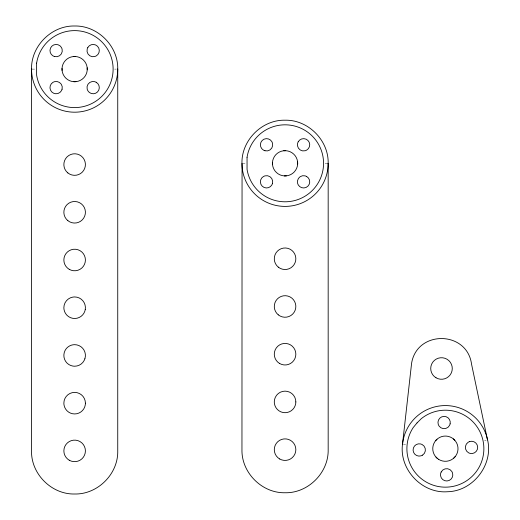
<?xml version="1.0" encoding="UTF-8"?>
<svg xmlns="http://www.w3.org/2000/svg" width="520" height="520" viewBox="0 0 520 520"><rect width="100%" height="100%" fill="white"/><g stroke="black" fill="none" stroke-linecap="round" stroke-linejoin="round"><path stroke-width="0.39" stroke-dasharray="2.6 1.95" d="M484.569 440.525L486.076 440.206M32.298 69.108L34.613 69.108M114.66 69.108L116.201 69.108M242.73 163.306L245.037 163.306M325.091 163.306L327.269 163.306M403.299 444.093L405.594 444.347"/><path stroke-width="0.78" d="M435.591 440.713L436.963 439.276M453.804 458.081L455.175 456.651M487.481 439.907L471.543 364.137C467.084 330.486 416.916 329.836 411.587 363.356L402.532 444.002C398.99 469.326 421.98 493.747 447.466 491.738C473.031 491.276 493.558 464.75 487.584 439.887A43.108 43.108 0 0 0 482.8 427.278L481.007 424.404A43.108 43.108 0 0 0 407.582 427.96L406.075 430.989A43.108 43.108 0 0 0 402.532 444.002L402.636 444.015M73.333 56.55L75.316 56.498M73.957 81.712L75.939 81.659M283.764 150.748L285.74 150.696M284.382 175.91L286.364 175.858M31.941 69.108L31.532 69.108L31.532 450.892C30.979 473.928 51.604 494.553 74.639 494C97.676 494.553 118.3 473.928 117.741 450.892L117.741 69.108C118.3 46.072 97.676 25.448 74.639 26C51.604 25.448 30.979 46.072 31.532 69.108A43.108 43.108 0 0 0 33.644 82.427L34.814 85.599A43.108 43.108 0 0 0 114.459 85.599L115.635 82.427A43.108 43.108 0 0 0 117.741 69.108L117.331 69.108M242.06 163.306L241.956 449.644C241.404 472.68 262.028 493.304 285.064 492.752C308.1 493.304 328.725 472.68 328.172 449.644L328.172 163.306C328.725 140.27 308.1 119.645 285.064 120.198C262.028 119.645 241.404 140.27 241.956 163.306A43.108 43.108 0 0 0 244.069 176.625L245.239 179.797A43.108 43.108 0 0 0 324.889 179.797L326.06 176.625A43.108 43.108 0 0 0 328.172 163.306L327.756 163.306M453.349 438.893L454.786 440.258M435.981 457.106L437.411 458.471M297.622 162.006L297.668 163.982A12.623 12.623 0 0 1 278.174 173.881A12.623 12.623 0 0 1 279.351 152.048A12.623 12.623 0 0 1 297.668 163.982M272.461 162.624L272.506 164.606M87.191 67.802L87.243 69.784A12.623 12.623 0 0 1 67.743 79.684A12.623 12.623 0 0 1 68.919 57.85A12.623 12.623 0 0 1 87.243 69.784M62.03 68.425L62.082 70.408M36.621 63.083L36.621 75.127A38.486 38.486 0 0 0 95.596 101.38A38.486 38.486 0 0 0 95.596 36.829A38.486 38.486 0 0 0 36.621 63.083M247.052 157.281L247.052 169.325A38.486 38.486 0 0 0 306.026 195.585A38.486 38.486 0 0 0 306.026 131.027A38.486 38.486 0 0 0 247.052 157.281M85.41 403.169L85.28 404.859A10.777 10.777 0 0 1 63.993 404.859L63.863 403.169A10.777 10.777 0 0 1 74.639 392.392A10.777 10.777 0 0 1 85.41 403.169M295.841 401.921L295.704 403.611A10.777 10.777 0 0 1 274.417 403.611L274.287 401.921A10.777 10.777 0 0 1 285.064 391.144A10.777 10.777 0 0 1 295.841 401.921M85.28 309.406L84.884 311.051A10.777 10.777 0 0 1 63.993 309.406L63.863 307.723A10.777 10.777 0 0 1 72.95 297.083L74.639 296.946A10.777 10.777 0 0 1 85.28 309.406M450.138 423.846L449.592 425.36A6.156 6.156 0 0 1 438.938 425.874L438.256 424.418A6.156 6.156 0 0 1 443.82 416.39A6.156 6.156 0 0 1 450.138 423.846M441.175 472.004L440.629 473.519A6.156 6.156 0 0 0 446.947 480.974A6.156 6.156 0 0 0 452.51 472.94L451.828 471.49A6.156 6.156 0 0 0 441.175 472.004M62.082 89.206L61.464 90.688A6.156 6.156 0 0 1 51.779 91.969A6.156 6.156 0 0 1 53.053 82.277L54.535 81.666A6.156 6.156 0 0 1 62.082 89.206M87.809 47.522L87.198 49.004A6.156 6.156 0 0 0 94.737 56.55L96.22 55.932A6.156 6.156 0 0 0 97.5 46.248A6.156 6.156 0 0 0 87.809 47.522M84.884 358.781L84.24 360.341A10.777 10.777 0 0 1 74.639 366.223L72.95 366.093A10.777 10.777 0 0 1 65.032 350.558L65.916 349.115A10.777 10.777 0 0 1 72.95 344.806L74.639 344.669A10.777 10.777 0 0 1 84.884 358.781M272.506 183.404L271.889 184.886A6.156 6.156 0 0 1 262.204 186.167A6.156 6.156 0 0 1 263.478 176.475L264.966 175.864A6.156 6.156 0 0 1 272.506 183.404M298.24 141.72L297.622 143.202A6.156 6.156 0 0 0 305.162 150.748L306.651 150.131A6.156 6.156 0 0 0 307.925 140.446A6.156 6.156 0 0 0 298.24 141.72M417.021 422.935L413.192 427.59A38.486 38.486 0 0 0 439.212 486.668A38.486 38.486 0 0 0 482.599 438.867A38.486 38.486 0 0 0 421.285 418.672L417.021 422.935M422.578 455.124L421.122 455.812A6.156 6.156 0 0 1 413.094 450.242A6.156 6.156 0 0 1 420.543 443.931L422.058 444.47A6.156 6.156 0 0 1 422.578 455.124M469.644 441.551L468.188 442.24A6.156 6.156 0 0 0 468.709 452.887L470.216 453.434A6.156 6.156 0 0 0 477.672 447.115A6.156 6.156 0 0 0 469.644 441.551M54.535 56.55L53.053 55.932A6.156 6.156 0 0 1 51.779 46.248A6.156 6.156 0 0 1 61.464 47.522L62.082 49.004A6.156 6.156 0 0 1 54.535 56.55M264.966 150.748L263.478 150.131A6.156 6.156 0 0 1 262.204 140.446A6.156 6.156 0 0 1 271.889 141.72L272.506 143.202A6.156 6.156 0 0 1 264.966 150.748M96.22 82.277L94.737 81.666A6.156 6.156 0 0 0 87.198 89.206L87.809 90.688A6.156 6.156 0 0 0 97.5 91.969A6.156 6.156 0 0 0 96.22 82.277M306.651 176.475L305.162 175.864A6.156 6.156 0 0 0 297.622 183.404L298.24 184.886A6.156 6.156 0 0 0 307.925 186.167A6.156 6.156 0 0 0 306.651 176.475M69.251 460.226A10.777 10.777 0 0 0 85.41 450.892A10.777 10.777 0 0 0 69.251 441.565A10.777 10.777 0 0 0 69.251 460.226M69.251 269.334A10.777 10.777 0 0 0 85.41 260A10.777 10.777 0 0 0 69.251 250.666A10.777 10.777 0 0 0 69.251 269.334M67.853 172.926A10.777 10.777 0 0 0 85.28 166.238A10.777 10.777 0 0 0 70.772 154.492A10.777 10.777 0 0 0 67.853 172.926M67.853 220.649A10.777 10.777 0 0 0 85.28 213.961A10.777 10.777 0 0 0 70.772 202.215A10.777 10.777 0 0 0 67.853 220.649M278.284 314.847A10.777 10.777 0 0 0 295.704 308.159A10.777 10.777 0 0 0 281.203 296.413A10.777 10.777 0 0 0 278.284 314.847M278.284 267.124A10.777 10.777 0 0 0 295.704 260.436A10.777 10.777 0 0 0 281.203 248.69A10.777 10.777 0 0 0 278.284 267.124M279.675 458.978A10.777 10.777 0 0 0 295.841 449.644A10.777 10.777 0 0 0 279.675 440.317A10.777 10.777 0 0 0 279.675 458.978M279.675 363.532A10.777 10.777 0 0 0 295.841 354.198A10.777 10.777 0 0 0 279.675 344.864A10.777 10.777 0 0 0 279.675 363.532M435.994 377.76A10.777 10.777 0 0 0 452.276 368.635A10.777 10.777 0 0 0 436.235 359.093A10.777 10.777 0 0 0 435.994 377.76M438.484 459.251A12.623 12.623 0 0 0 457.99 449.371A12.623 12.623 0 0 0 439.679 437.418A12.623 12.623 0 0 0 438.484 459.251"/></g></svg>
